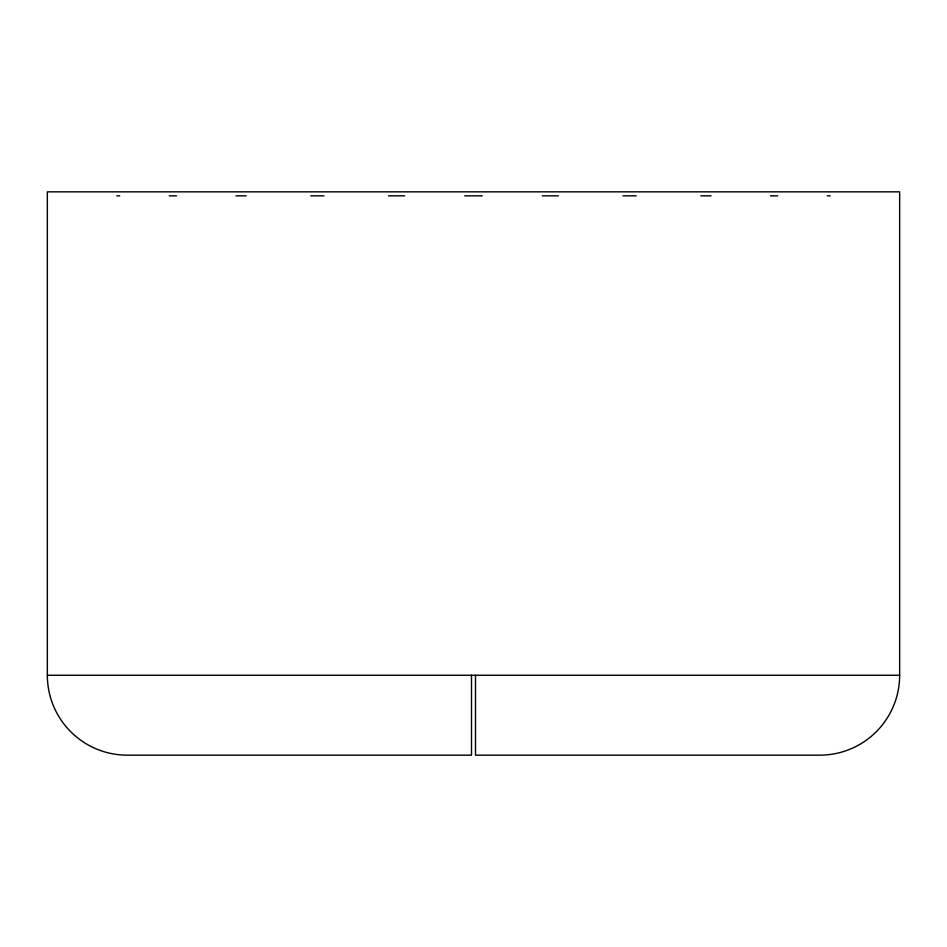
<?xml version="1.0" encoding="UTF-8"?>
<svg xmlns="http://www.w3.org/2000/svg" width="947" height="947" viewBox="0 0 947 947"><rect width="100%" height="100%" fill="white"/><g stroke="black" fill="none" stroke-linecap="round" stroke-linejoin="round"><path stroke-width="1.42" d="M475.501 675.258L475.501 755.161L819.747 755.161A79.903 79.903 0 0 0 899.65 675.258L899.65 191.839L47.35 191.839L47.35 675.258A79.903 79.903 0 0 0 127.253 755.161L471.499 755.161L471.499 675.258M116.812 195.84L119.724 195.84M169.253 195.84L176.521 195.84M235.957 195.84L246.173 195.84M310.758 195.84L323.981 195.84M388.613 195.84L404.736 195.84M464.717 195.84L482.272 195.84M542.264 195.84L558.387 195.84M623.019 195.84L636.23 195.84M700.816 195.84L711.043 195.84M770.479 195.84L777.747 195.84M827.264 195.84L830.176 195.84M47.35 675.258L899.65 675.258"/></g></svg>
